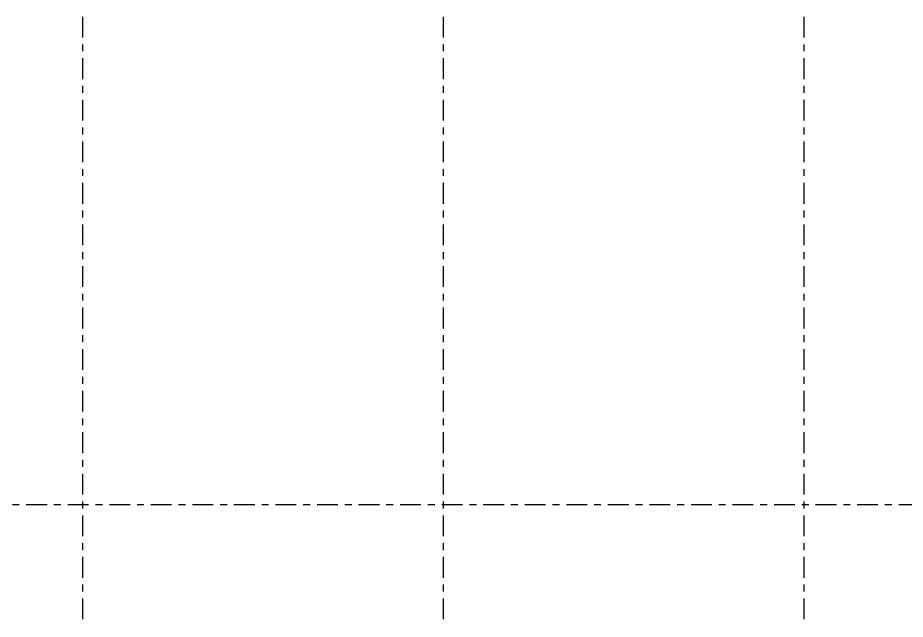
# Model space of a CAD drawing. Header units: millimetres. Extents: x -79 to 743, y -408 to 166.
# Drawn here: x 169.2 to 297.4, y -193.7 to -106.8 of the extents above; entities that cross this region are included whole.
import ezdxf

# ---------------------------------------------------------------- set-up
doc = ezdxf.new("R2010")
doc.units = ezdxf.units.MM
doc.linetypes.add('XKITLINE03', pattern=[6, 3, -1, 1, -1])
doc.layers.add('S-grid', color=1, linetype='Continuous', lineweight=0)
doc.styles.add('ARIAL', font='ARIAL.TTF')

# ---------------------------------------------------------------- blocks, each defined once
blk = doc.blocks.new('*A1520')
at = {"layer": 'S-grid', "color": 1, "linetype": 'XKITLINE03', "lineweight": 0}
blk.add_line((44.44, -177.12), (557.53, -177.12), dxfattribs=at)
blk = doc.blocks.new('*A1557')
at = {"layer": 'S-grid', "color": 1, "linetype": 'XKITLINE03', "lineweight": 0}
for p, q in [((230.68, -81.28), (230.68, -53.58)), ((230.68, -193.67), (230.68, -91.03))]:
    blk.add_line(p, q, dxfattribs=at)
at = {"layer": 'S-grid', "color": 3, "style": 'ARIAL', "width": 0.85}
blk.add_text('V2', height=3, dxfattribs=at).set_placement((228.23, -52.58))
blk = doc.blocks.new('*A1558')
at = {"layer": 'S-grid', "color": 1, "linetype": 'XKITLINE03', "lineweight": 0}
blk.add_line((178.59, -193.67), (178.59, -53.58), dxfattribs=at)
at = {"layer": 'S-grid', "color": 3, "style": 'ARIAL', "width": 0.85}
blk.add_text('V1', height=3, dxfattribs=at).set_placement((176.15, -52.58))
blk = doc.blocks.new('*A1813')
at = {"layer": 'S-grid', "color": 1, "linetype": 'XKITLINE03', "lineweight": 0}
blk.add_line((282.76, -193.67), (282.76, -53.58), dxfattribs=at)
at = {"layer": 'S-grid', "color": 3, "style": 'ARIAL', "width": 0.85}
blk.add_text('V3', height=3, dxfattribs=at).set_placement((280.31, -52.58))

msp = doc.modelspace()

# ---------------------------------------------------------------- block references
at = {"lineweight": 0}
for name in ['*A1558', '*A1557', '*A1813', '*A1520']:
    msp.add_blockref(name, (0, 0), dxfattribs=at)

doc.saveas('drawing.dxf')
